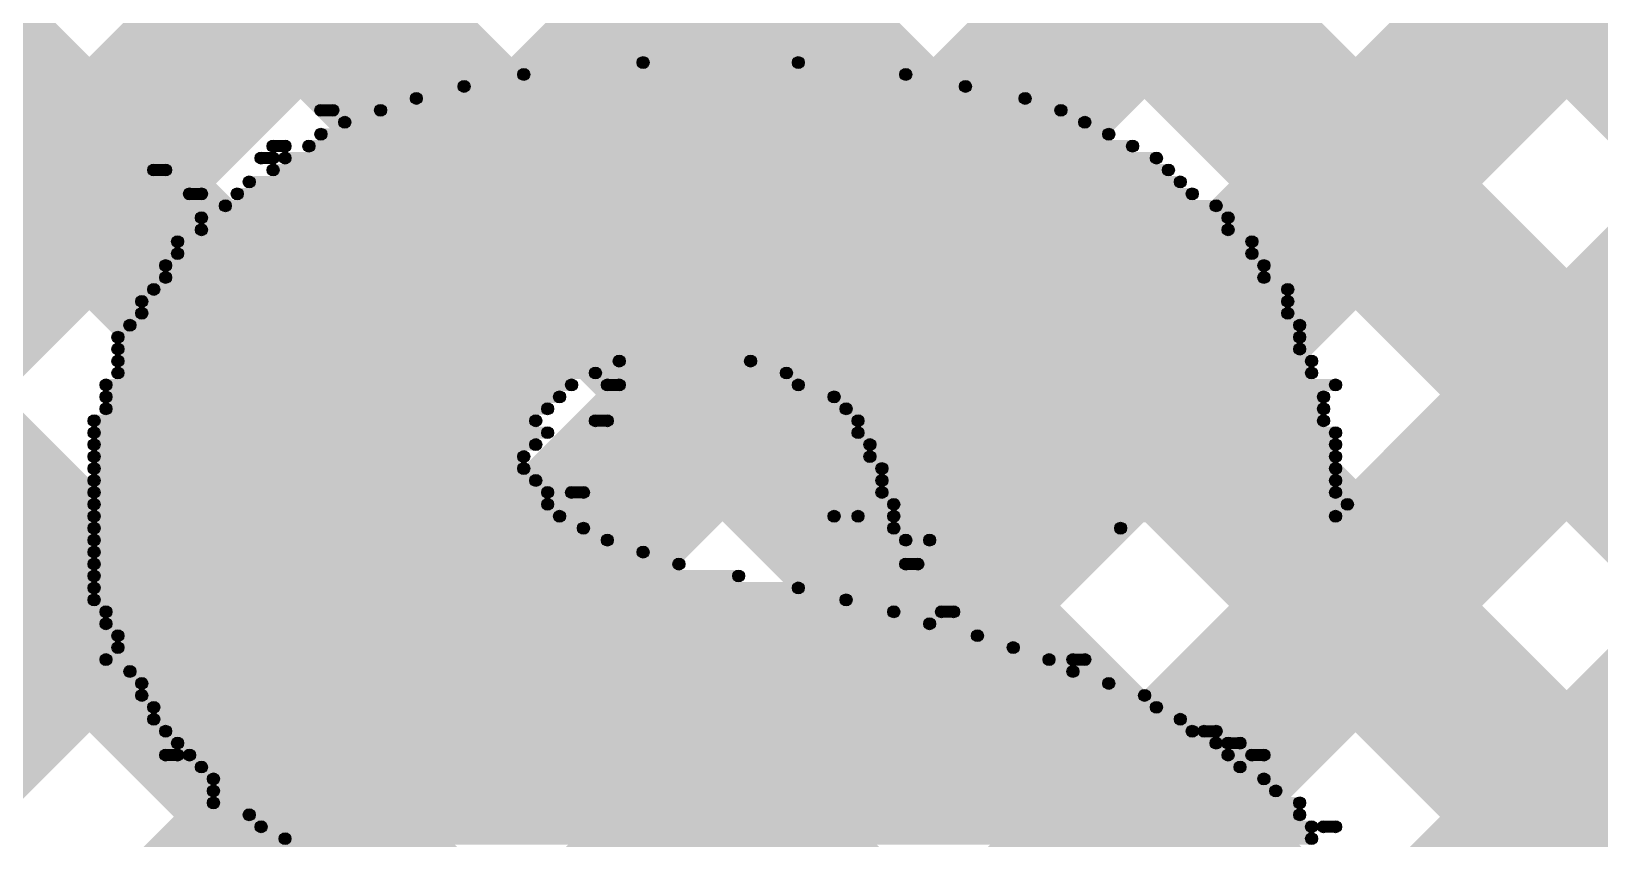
# Model space of a CAD drawing. Header units: millimetres. Extents: x 0 to 212, y 0 to 213.
# Drawn here: x 2.2828 to 2.4141, y 0.7585 to 0.8261 of the extents above; entities that cross this region are included whole.
import ezdxf

# ---------------------------------------------------------------- set-up
doc = ezdxf.new("R2010")
doc.units = ezdxf.units.MM
doc.header["$MEASUREMENT"] = 0
for name, color, linetype in [('BottomLayer', 5, 'Continuous'), ('TopLayer', 1, 'Continuous'), ('TopOverlay', 2, 'Continuous')]:
    doc.layers.add(name, color=color, linetype=linetype)

msp = doc.modelspace()

# ---------------------------------------------------------------- hatches: boundary and pattern name
at = {"layer": 'BottomLayer'}
for points in [[(1.87705, 1.2487), (1.88766, 1.2593), (2.5433, 0.60366), (2.5327, 0.59305)], [(1.91241, 1.2487), (1.92302, 1.2593), (2.5433, 0.63902), (2.5327, 0.62841)], [(1.94776, 1.2487), (1.95837, 1.2593), (2.5433, 0.67437), (2.5327, 0.66376)], [(1.98312, 1.2487), (1.99373, 1.2593), (2.5433, 0.70973), (2.5327, 0.69912)], [(1.85049, 1.23991), (1.86109, 1.25052), (2.5433, 0.5683), (2.5327, 0.5577)], [(1.83281, 1.22223), (1.84341, 1.23284), (2.53853, 0.53772), (2.52793, 0.52711)], [(1.80253, 0.3177), (1.79192, 0.3283), (2.5327, 1.06908), (2.5433, 1.05847)], [(1.83789, 0.3177), (1.82728, 0.3283), (2.5327, 1.03372), (2.5433, 1.02311)], [(1.93727, 0.38172), (1.92666, 0.39233), (2.5327, 0.99837), (2.5433, 0.98776)], [(1.97205, 0.38115), (1.96145, 0.39176), (2.5327, 0.96301), (2.5433, 0.9524)], [(2.0066, 0.38035), (1.996, 0.39096), (2.5327, 0.92765), (2.5433, 0.91705)], [(2.04095, 0.37934), (2.03035, 0.38995), (2.5327, 0.8923), (2.5433, 0.88169)]]:
    msp.add_hatch(color=5, dxfattribs=at).paths.add_polyline_path(points)
at = {"layer": 'TopLayer'}
for points in [[(2.0635, 1.16832), (2.07411, 1.17892), (2.5423, 0.71073), (2.5317, 0.70012)], [(2.04582, 1.15064), (2.05643, 1.16125), (2.5423, 0.67537), (2.5317, 0.66476)], [(2.02814, 1.13296), (2.03875, 1.14357), (2.5423, 0.64002), (2.5317, 0.62941)], [(2.01047, 1.11528), (2.02107, 1.12589), (2.5423, 0.60466), (2.5317, 0.59405)], [(1.99279, 1.09761), (2.0034, 1.10821), (2.5423, 0.5693), (2.5317, 0.5587)], [(1.97511, 1.07993), (1.98572, 1.09053), (2.5423, 0.53395), (2.5317, 0.52334)], [(1.46935, -0.01548), (1.45874, -0.00488), (2.5317, 1.06808), (2.5423, 1.05747)], [(1.50471, -0.01548), (1.4941, -0.00488), (2.5317, 1.03272), (2.5423, 1.02211)], [(1.93727, 0.38172), (1.92666, 0.39233), (2.5317, 0.99737), (2.5423, 0.98676)], [(1.97205, 0.38115), (1.96145, 0.39176), (2.5317, 0.96201), (2.5423, 0.9514)], [(2.0066, 0.38035), (1.996, 0.39096), (2.5317, 0.92665), (2.5423, 0.91605)], [(2.04095, 0.37934), (2.03035, 0.38995), (2.5317, 0.8913), (2.5423, 0.88069)]]:
    msp.add_hatch(color=1, dxfattribs=at).paths.add_polyline_path(points)
at = {"layer": 'TopOverlay'}
h = msp.add_hatch(color=2, dxfattribs=at)
edge = h.paths.add_edge_path()
edge.add_arc((2.334, 0.82352), 0.0005, 0, 360)
for points in [[(2.334, 0.82302), (2.334, 0.82402), (2.347, 0.82402), (2.347, 0.82302)], [(2.324, 0.82202), (2.324, 0.82302), (2.356, 0.82302), (2.356, 0.82202)], [(2.319, 0.82102), (2.319, 0.82202), (2.361, 0.82202), (2.361, 0.82102)], [(2.307, 0.81902), (2.307, 0.82002), (2.308, 0.82002), (2.308, 0.81902)], [(2.312, 0.81902), (2.312, 0.82002), (2.369, 0.82002), (2.369, 0.81902)], [(2.315, 0.82002), (2.315, 0.82102), (2.366, 0.82102), (2.366, 0.82002)], [(2.309, 0.81802), (2.309, 0.81902), (2.371, 0.81902), (2.371, 0.81802)], [(2.307, 0.81702), (2.307, 0.81802), (2.373, 0.81802), (2.373, 0.81702)], [(2.302, 0.81502), (2.302, 0.81602), (2.303, 0.81602), (2.303, 0.81502)], [(2.303, 0.81602), (2.303, 0.81702), (2.304, 0.81702), (2.304, 0.81602)], [(2.304, 0.81502), (2.304, 0.81602), (2.377, 0.81602), (2.377, 0.81502)], [(2.306, 0.81602), (2.306, 0.81702), (2.375, 0.81702), (2.375, 0.81602)], [(2.293, 0.81402), (2.293, 0.81502), (2.294, 0.81502), (2.294, 0.81402)], [(2.303, 0.81402), (2.303, 0.81502), (2.378, 0.81502), (2.378, 0.81402)], [(2.301, 0.81302), (2.301, 0.81402), (2.379, 0.81402), (2.379, 0.81302)], [(2.296, 0.81202), (2.296, 0.81302), (2.297, 0.81302), (2.297, 0.81202)], [(2.299, 0.81102), (2.299, 0.81202), (2.382, 0.81202), (2.382, 0.81102)], [(2.3, 0.81202), (2.3, 0.81302), (2.38, 0.81302), (2.38, 0.81202)], [(2.297, 0.81002), (2.297, 0.81102), (2.383, 0.81102), (2.383, 0.81002)], [(2.297, 0.80902), (2.297, 0.81002), (2.383, 0.81002), (2.383, 0.80902)], [(2.295, 0.80802), (2.295, 0.80902), (2.385, 0.80902), (2.385, 0.80802)], [(2.295, 0.80702), (2.295, 0.80802), (2.385, 0.80802), (2.385, 0.80702)], [(2.294, 0.80602), (2.294, 0.80702), (2.386, 0.80702), (2.386, 0.80602)], [(2.294, 0.80502), (2.294, 0.80602), (2.386, 0.80602), (2.386, 0.80502)], [(2.292, 0.80302), (2.292, 0.80402), (2.388, 0.80402), (2.388, 0.80302)], [(2.293, 0.80402), (2.293, 0.80502), (2.388, 0.80502), (2.388, 0.80402)], [(2.292, 0.80202), (2.292, 0.80302), (2.388, 0.80302), (2.388, 0.80202)], [(2.291, 0.80102), (2.291, 0.80202), (2.389, 0.80202), (2.389, 0.80102)], [(2.29, 0.80002), (2.29, 0.80102), (2.389, 0.80102), (2.389, 0.80002)], [(2.29, 0.79902), (2.29, 0.80002), (2.389, 0.80002), (2.389, 0.79902)], [(2.29, 0.79802), (2.29, 0.79902), (2.332, 0.79902), (2.332, 0.79802)], [(2.343, 0.79802), (2.343, 0.79902), (2.39, 0.79902), (2.39, 0.79802)], [(2.29, 0.79702), (2.29, 0.79802), (2.33, 0.79802), (2.33, 0.79702)], [(2.346, 0.79702), (2.346, 0.79802), (2.39, 0.79802), (2.39, 0.79702)], [(2.289, 0.79602), (2.289, 0.79702), (2.328, 0.79702), (2.328, 0.79602)], [(2.331, 0.79602), (2.331, 0.79702), (2.332, 0.79702), (2.332, 0.79602)], [(2.347, 0.79602), (2.347, 0.79702), (2.392, 0.79702), (2.392, 0.79602)], [(2.289, 0.79502), (2.289, 0.79602), (2.327, 0.79602), (2.327, 0.79502)], [(2.289, 0.79402), (2.289, 0.79502), (2.326, 0.79502), (2.326, 0.79402)], [(2.35, 0.79502), (2.35, 0.79602), (2.391, 0.79602), (2.391, 0.79502)], [(2.351, 0.79402), (2.351, 0.79502), (2.391, 0.79502), (2.391, 0.79402)], [(2.288, 0.79302), (2.288, 0.79402), (2.325, 0.79402), (2.325, 0.79302)], [(2.33, 0.79302), (2.33, 0.79402), (2.331, 0.79402), (2.331, 0.79302)], [(2.352, 0.79302), (2.352, 0.79402), (2.391, 0.79402), (2.391, 0.79302)], [(2.288, 0.79202), (2.288, 0.79302), (2.326, 0.79302), (2.326, 0.79202)], [(2.352, 0.79202), (2.352, 0.79302), (2.392, 0.79302), (2.392, 0.79202)], [(2.288, 0.79102), (2.288, 0.79202), (2.325, 0.79202), (2.325, 0.79102)], [(2.288, 0.79002), (2.288, 0.79102), (2.324, 0.79102), (2.324, 0.79002)], [(2.353, 0.79102), (2.353, 0.79202), (2.392, 0.79202), (2.392, 0.79102)], [(2.353, 0.79002), (2.353, 0.79102), (2.392, 0.79102), (2.392, 0.79002)], [(2.288, 0.78902), (2.288, 0.79002), (2.324, 0.79002), (2.324, 0.78902)], [(2.354, 0.78902), (2.354, 0.79002), (2.392, 0.79002), (2.392, 0.78902)], [(2.288, 0.78802), (2.288, 0.78902), (2.325, 0.78902), (2.325, 0.78802)], [(2.354, 0.78802), (2.354, 0.78902), (2.392, 0.78902), (2.392, 0.78802)], [(2.288, 0.78702), (2.288, 0.78802), (2.326, 0.78802), (2.326, 0.78702)], [(2.288, 0.78602), (2.288, 0.78702), (2.326, 0.78702), (2.326, 0.78602)], [(2.328, 0.78702), (2.328, 0.78802), (2.329, 0.78802), (2.329, 0.78702)], [(2.354, 0.78702), (2.354, 0.78802), (2.392, 0.78802), (2.392, 0.78702)], [(2.355, 0.78602), (2.355, 0.78702), (2.393, 0.78702), (2.393, 0.78602)], [(2.288, 0.78502), (2.288, 0.78602), (2.327, 0.78602), (2.327, 0.78502)], [(2.35, 0.78502), (2.35, 0.78602), (2.352, 0.78602), (2.352, 0.78502)], [(2.355, 0.78502), (2.355, 0.78602), (2.392, 0.78602), (2.392, 0.78502)], [(2.288, 0.78402), (2.288, 0.78502), (2.329, 0.78502), (2.329, 0.78402)], [(2.355, 0.78402), (2.355, 0.78502), (2.374, 0.78502), (2.374, 0.78402)], [(2.288, 0.78302), (2.288, 0.78402), (2.331, 0.78402), (2.331, 0.78302)], [(2.288, 0.78202), (2.288, 0.78302), (2.334, 0.78302), (2.334, 0.78202)], [(2.356, 0.78302), (2.356, 0.78402), (2.358, 0.78402), (2.358, 0.78302)], [(2.288, 0.78102), (2.288, 0.78202), (2.337, 0.78202), (2.337, 0.78102)], [(2.356, 0.78102), (2.356, 0.78202), (2.357, 0.78202), (2.357, 0.78102)], [(2.288, 0.78002), (2.288, 0.78102), (2.342, 0.78102), (2.342, 0.78002)], [(2.288, 0.77902), (2.288, 0.78002), (2.347, 0.78002), (2.347, 0.77902)], [(2.288, 0.77802), (2.288, 0.77902), (2.351, 0.77902), (2.351, 0.77802)], [(2.289, 0.77702), (2.289, 0.77802), (2.355, 0.77802), (2.355, 0.77702)], [(2.359, 0.77702), (2.359, 0.77802), (2.36, 0.77802), (2.36, 0.77702)], [(2.289, 0.77602), (2.289, 0.77702), (2.358, 0.77702), (2.358, 0.77602)], [(2.29, 0.77502), (2.29, 0.77602), (2.362, 0.77602), (2.362, 0.77502)], [(2.289, 0.77302), (2.289, 0.77402), (2.368, 0.77402), (2.368, 0.77302)], [(2.29, 0.77402), (2.29, 0.77502), (2.365, 0.77502), (2.365, 0.77402)], [(2.37, 0.77302), (2.37, 0.77402), (2.371, 0.77402), (2.371, 0.77302)], [(2.291, 0.77202), (2.291, 0.77302), (2.37, 0.77302), (2.37, 0.77202)], [(2.292, 0.77102), (2.292, 0.77202), (2.373, 0.77202), (2.373, 0.77102)], [(2.292, 0.77002), (2.292, 0.77102), (2.376, 0.77102), (2.376, 0.77002)], [(2.293, 0.76902), (2.293, 0.77002), (2.377, 0.77002), (2.377, 0.76902)], [(2.293, 0.76802), (2.293, 0.76902), (2.379, 0.76902), (2.379, 0.76802)], [(2.294, 0.76702), (2.294, 0.76802), (2.38, 0.76802), (2.38, 0.76702)], [(2.381, 0.76702), (2.381, 0.76802), (2.382, 0.76802), (2.382, 0.76702)], [(2.294, 0.76502), (2.294, 0.76602), (2.295, 0.76602), (2.295, 0.76502)], [(2.295, 0.76602), (2.295, 0.76702), (2.382, 0.76702), (2.382, 0.76602)], [(2.296, 0.76502), (2.296, 0.76602), (2.383, 0.76602), (2.383, 0.76502)], [(2.383, 0.76602), (2.383, 0.76702), (2.384, 0.76702), (2.384, 0.76602)], [(2.385, 0.76502), (2.385, 0.76602), (2.386, 0.76602), (2.386, 0.76502)], [(2.297, 0.76402), (2.297, 0.76502), (2.384, 0.76502), (2.384, 0.76402)], [(2.298, 0.76302), (2.298, 0.76402), (2.386, 0.76402), (2.386, 0.76302)], [(2.298, 0.76202), (2.298, 0.76302), (2.387, 0.76302), (2.387, 0.76202)], [(2.298, 0.76102), (2.298, 0.76202), (2.389, 0.76202), (2.389, 0.76102)], [(2.301, 0.76002), (2.301, 0.76102), (2.389, 0.76102), (2.389, 0.76002)], [(2.302, 0.75902), (2.302, 0.76002), (2.39, 0.76002), (2.39, 0.75902)], [(2.391, 0.75902), (2.391, 0.76002), (2.392, 0.76002), (2.392, 0.75902)], [(2.304, 0.75802), (2.304, 0.75902), (2.39, 0.75902), (2.39, 0.75802)]]:
    msp.add_hatch(color=2, dxfattribs=at).paths.add_polyline_path(points)
h = msp.add_hatch(color=2, dxfattribs=at)
edge = h.paths.add_edge_path()
edge.add_arc((2.347, 0.82352), 0.0005, 0, 360)
h = msp.add_hatch(color=2, dxfattribs=at)
edge = h.paths.add_edge_path()
edge.add_arc((2.324, 0.82252), 0.0005, 0, 360)
h = msp.add_hatch(color=2, dxfattribs=at)
edge = h.paths.add_edge_path()
edge.add_arc((2.356, 0.82252), 0.0005, 0, 360)
h = msp.add_hatch(color=2, dxfattribs=at)
edge = h.paths.add_edge_path()
edge.add_arc((2.319, 0.82152), 0.0005, 0, 360)
h = msp.add_hatch(color=2, dxfattribs=at)
edge = h.paths.add_edge_path()
edge.add_arc((2.361, 0.82152), 0.0005, 0, 360)
h = msp.add_hatch(color=2, dxfattribs=at)
edge = h.paths.add_edge_path()
edge.add_arc((2.307, 0.81952), 0.0005, 0, 360)
h = msp.add_hatch(color=2, dxfattribs=at)
edge = h.paths.add_edge_path()
edge.add_arc((2.308, 0.81952), 0.0005, 0, 360)
h = msp.add_hatch(color=2, dxfattribs=at)
edge = h.paths.add_edge_path()
edge.add_arc((2.312, 0.81952), 0.0005, 0, 360)
h = msp.add_hatch(color=2, dxfattribs=at)
edge = h.paths.add_edge_path()
edge.add_arc((2.315, 0.82052), 0.0005, 0, 360)
h = msp.add_hatch(color=2, dxfattribs=at)
edge = h.paths.add_edge_path()
edge.add_arc((2.366, 0.82052), 0.0005, 0, 360)
h = msp.add_hatch(color=2, dxfattribs=at)
edge = h.paths.add_edge_path()
edge.add_arc((2.369, 0.81952), 0.0005, 0, 360)
h = msp.add_hatch(color=2, dxfattribs=at)
edge = h.paths.add_edge_path()
edge.add_arc((2.309, 0.81852), 0.0005, 0, 360)
h = msp.add_hatch(color=2, dxfattribs=at)
edge = h.paths.add_edge_path()
edge.add_arc((2.371, 0.81852), 0.0005, 0, 360)
h = msp.add_hatch(color=2, dxfattribs=at)
edge = h.paths.add_edge_path()
edge.add_arc((2.307, 0.81752), 0.0005, 0, 360)
h = msp.add_hatch(color=2, dxfattribs=at)
edge = h.paths.add_edge_path()
edge.add_arc((2.373, 0.81752), 0.0005, 0, 360)
h = msp.add_hatch(color=2, dxfattribs=at)
edge = h.paths.add_edge_path()
edge.add_arc((2.302, 0.81552), 0.0005, 0, 360)
h = msp.add_hatch(color=2, dxfattribs=at)
edge = h.paths.add_edge_path()
edge.add_arc((2.303, 0.81652), 0.0005, 0, 360)
h = msp.add_hatch(color=2, dxfattribs=at)
edge = h.paths.add_edge_path()
edge.add_arc((2.303, 0.81552), 0.0005, 0, 360)
h = msp.add_hatch(color=2, dxfattribs=at)
edge = h.paths.add_edge_path()
edge.add_arc((2.304, 0.81652), 0.0005, 0, 360)
h = msp.add_hatch(color=2, dxfattribs=at)
edge = h.paths.add_edge_path()
edge.add_arc((2.304, 0.81552), 0.0005, 0, 360)
h = msp.add_hatch(color=2, dxfattribs=at)
edge = h.paths.add_edge_path()
edge.add_arc((2.306, 0.81652), 0.0005, 0, 360)
h = msp.add_hatch(color=2, dxfattribs=at)
edge = h.paths.add_edge_path()
edge.add_arc((2.375, 0.81652), 0.0005, 0, 360)
h = msp.add_hatch(color=2, dxfattribs=at)
edge = h.paths.add_edge_path()
edge.add_arc((2.377, 0.81552), 0.0005, 0, 360)
h = msp.add_hatch(color=2, dxfattribs=at)
edge = h.paths.add_edge_path()
edge.add_arc((2.293, 0.81452), 0.0005, 0, 360)
h = msp.add_hatch(color=2, dxfattribs=at)
edge = h.paths.add_edge_path()
edge.add_arc((2.294, 0.81452), 0.0005, 0, 360)
h = msp.add_hatch(color=2, dxfattribs=at)
edge = h.paths.add_edge_path()
edge.add_arc((2.303, 0.81452), 0.0005, 0, 360)
h = msp.add_hatch(color=2, dxfattribs=at)
edge = h.paths.add_edge_path()
edge.add_arc((2.378, 0.81452), 0.0005, 0, 360)
h = msp.add_hatch(color=2, dxfattribs=at)
edge = h.paths.add_edge_path()
edge.add_arc((2.301, 0.81352), 0.0005, 0, 360)
h = msp.add_hatch(color=2, dxfattribs=at)
edge = h.paths.add_edge_path()
edge.add_arc((2.379, 0.81352), 0.0005, 0, 360)
h = msp.add_hatch(color=2, dxfattribs=at)
edge = h.paths.add_edge_path()
edge.add_arc((2.296, 0.81252), 0.0005, 0, 360)
h = msp.add_hatch(color=2, dxfattribs=at)
edge = h.paths.add_edge_path()
edge.add_arc((2.297, 0.81252), 0.0005, 0, 360)
h = msp.add_hatch(color=2, dxfattribs=at)
edge = h.paths.add_edge_path()
edge.add_arc((2.299, 0.81152), 0.0005, 0, 360)
h = msp.add_hatch(color=2, dxfattribs=at)
edge = h.paths.add_edge_path()
edge.add_arc((2.3, 0.81252), 0.0005, 0, 360)
h = msp.add_hatch(color=2, dxfattribs=at)
edge = h.paths.add_edge_path()
edge.add_arc((2.38, 0.81252), 0.0005, 0, 360)
h = msp.add_hatch(color=2, dxfattribs=at)
edge = h.paths.add_edge_path()
edge.add_arc((2.382, 0.81152), 0.0005, 0, 360)
h = msp.add_hatch(color=2, dxfattribs=at)
edge = h.paths.add_edge_path()
edge.add_arc((2.297, 0.81052), 0.0005, 0, 360)
h = msp.add_hatch(color=2, dxfattribs=at)
edge = h.paths.add_edge_path()
edge.add_arc((2.383, 0.81052), 0.0005, 0, 360)
h = msp.add_hatch(color=2, dxfattribs=at)
edge = h.paths.add_edge_path()
edge.add_arc((2.297, 0.80952), 0.0005, 0, 360)
h = msp.add_hatch(color=2, dxfattribs=at)
edge = h.paths.add_edge_path()
edge.add_arc((2.383, 0.80952), 0.0005, 0, 360)
h = msp.add_hatch(color=2, dxfattribs=at)
edge = h.paths.add_edge_path()
edge.add_arc((2.295, 0.80852), 0.0005, 0, 360)
h = msp.add_hatch(color=2, dxfattribs=at)
edge = h.paths.add_edge_path()
edge.add_arc((2.295, 0.80752), 0.0005, 0, 360)
h = msp.add_hatch(color=2, dxfattribs=at)
edge = h.paths.add_edge_path()
edge.add_arc((2.385, 0.80852), 0.0005, 0, 360)
h = msp.add_hatch(color=2, dxfattribs=at)
edge = h.paths.add_edge_path()
edge.add_arc((2.385, 0.80752), 0.0005, 0, 360)
h = msp.add_hatch(color=2, dxfattribs=at)
edge = h.paths.add_edge_path()
edge.add_arc((2.294, 0.80652), 0.0005, 0, 360)
h = msp.add_hatch(color=2, dxfattribs=at)
edge = h.paths.add_edge_path()
edge.add_arc((2.386, 0.80652), 0.0005, 0, 360)
h = msp.add_hatch(color=2, dxfattribs=at)
edge = h.paths.add_edge_path()
edge.add_arc((2.294, 0.80552), 0.0005, 0, 360)
h = msp.add_hatch(color=2, dxfattribs=at)
edge = h.paths.add_edge_path()
edge.add_arc((2.386, 0.80552), 0.0005, 0, 360)
h = msp.add_hatch(color=2, dxfattribs=at)
edge = h.paths.add_edge_path()
edge.add_arc((2.292, 0.80352), 0.0005, 0, 360)
h = msp.add_hatch(color=2, dxfattribs=at)
edge = h.paths.add_edge_path()
edge.add_arc((2.293, 0.80452), 0.0005, 0, 360)
h = msp.add_hatch(color=2, dxfattribs=at)
edge = h.paths.add_edge_path()
edge.add_arc((2.388, 0.80452), 0.0005, 0, 360)
h = msp.add_hatch(color=2, dxfattribs=at)
edge = h.paths.add_edge_path()
edge.add_arc((2.388, 0.80352), 0.0005, 0, 360)
h = msp.add_hatch(color=2, dxfattribs=at)
edge = h.paths.add_edge_path()
edge.add_arc((2.292, 0.80252), 0.0005, 0, 360)
h = msp.add_hatch(color=2, dxfattribs=at)
edge = h.paths.add_edge_path()
edge.add_arc((2.388, 0.80252), 0.0005, 0, 360)
h = msp.add_hatch(color=2, dxfattribs=at)
edge = h.paths.add_edge_path()
edge.add_arc((2.291, 0.80152), 0.0005, 0, 360)
h = msp.add_hatch(color=2, dxfattribs=at)
edge = h.paths.add_edge_path()
edge.add_arc((2.389, 0.80152), 0.0005, 0, 360)
h = msp.add_hatch(color=2, dxfattribs=at)
edge = h.paths.add_edge_path()
edge.add_arc((2.29, 0.80052), 0.0005, 0, 360)
h = msp.add_hatch(color=2, dxfattribs=at)
edge = h.paths.add_edge_path()
edge.add_arc((2.389, 0.80052), 0.0005, 0, 360)
h = msp.add_hatch(color=2, dxfattribs=at)
edge = h.paths.add_edge_path()
edge.add_arc((2.29, 0.79952), 0.0005, 0, 360)
h = msp.add_hatch(color=2, dxfattribs=at)
edge = h.paths.add_edge_path()
edge.add_arc((2.29, 0.79852), 0.0005, 0, 360)
h = msp.add_hatch(color=2, dxfattribs=at)
edge = h.paths.add_edge_path()
edge.add_arc((2.332, 0.79852), 0.0005, 0, 360)
h = msp.add_hatch(color=2, dxfattribs=at)
edge = h.paths.add_edge_path()
edge.add_arc((2.343, 0.79852), 0.0005, 0, 360)
h = msp.add_hatch(color=2, dxfattribs=at)
edge = h.paths.add_edge_path()
edge.add_arc((2.389, 0.79952), 0.0005, 0, 360)
h = msp.add_hatch(color=2, dxfattribs=at)
edge = h.paths.add_edge_path()
edge.add_arc((2.39, 0.79852), 0.0005, 0, 360)
h = msp.add_hatch(color=2, dxfattribs=at)
edge = h.paths.add_edge_path()
edge.add_arc((2.29, 0.79752), 0.0005, 0, 360)
h = msp.add_hatch(color=2, dxfattribs=at)
edge = h.paths.add_edge_path()
edge.add_arc((2.33, 0.79752), 0.0005, 0, 360)
h = msp.add_hatch(color=2, dxfattribs=at)
edge = h.paths.add_edge_path()
edge.add_arc((2.346, 0.79752), 0.0005, 0, 360)
h = msp.add_hatch(color=2, dxfattribs=at)
edge = h.paths.add_edge_path()
edge.add_arc((2.39, 0.79752), 0.0005, 0, 360)
h = msp.add_hatch(color=2, dxfattribs=at)
edge = h.paths.add_edge_path()
edge.add_arc((2.289, 0.79652), 0.0005, 0, 360)
h = msp.add_hatch(color=2, dxfattribs=at)
edge = h.paths.add_edge_path()
edge.add_arc((2.328, 0.79652), 0.0005, 0, 360)
h = msp.add_hatch(color=2, dxfattribs=at)
edge = h.paths.add_edge_path()
edge.add_arc((2.331, 0.79652), 0.0005, 0, 360)
h = msp.add_hatch(color=2, dxfattribs=at)
edge = h.paths.add_edge_path()
edge.add_arc((2.332, 0.79652), 0.0005, 0, 360)
h = msp.add_hatch(color=2, dxfattribs=at)
edge = h.paths.add_edge_path()
edge.add_arc((2.347, 0.79652), 0.0005, 0, 360)
h = msp.add_hatch(color=2, dxfattribs=at)
edge = h.paths.add_edge_path()
edge.add_arc((2.392, 0.79652), 0.0005, 0, 360)
h = msp.add_hatch(color=2, dxfattribs=at)
edge = h.paths.add_edge_path()
edge.add_arc((2.289, 0.79552), 0.0005, 0, 360)
h = msp.add_hatch(color=2, dxfattribs=at)
edge = h.paths.add_edge_path()
edge.add_arc((2.289, 0.79452), 0.0005, 0, 360)
h = msp.add_hatch(color=2, dxfattribs=at)
edge = h.paths.add_edge_path()
edge.add_arc((2.326, 0.79452), 0.0005, 0, 360)
h = msp.add_hatch(color=2, dxfattribs=at)
edge = h.paths.add_edge_path()
edge.add_arc((2.327, 0.79552), 0.0005, 0, 360)
h = msp.add_hatch(color=2, dxfattribs=at)
edge = h.paths.add_edge_path()
edge.add_arc((2.35, 0.79552), 0.0005, 0, 360)
h = msp.add_hatch(color=2, dxfattribs=at)
edge = h.paths.add_edge_path()
edge.add_arc((2.351, 0.79452), 0.0005, 0, 360)
h = msp.add_hatch(color=2, dxfattribs=at)
edge = h.paths.add_edge_path()
edge.add_arc((2.391, 0.79552), 0.0005, 0, 360)
h = msp.add_hatch(color=2, dxfattribs=at)
edge = h.paths.add_edge_path()
edge.add_arc((2.391, 0.79452), 0.0005, 0, 360)
h = msp.add_hatch(color=2, dxfattribs=at)
edge = h.paths.add_edge_path()
edge.add_arc((2.288, 0.79352), 0.0005, 0, 360)
h = msp.add_hatch(color=2, dxfattribs=at)
edge = h.paths.add_edge_path()
edge.add_arc((2.325, 0.79352), 0.0005, 0, 360)
h = msp.add_hatch(color=2, dxfattribs=at)
edge = h.paths.add_edge_path()
edge.add_arc((2.33, 0.79352), 0.0005, 0, 360)
h = msp.add_hatch(color=2, dxfattribs=at)
edge = h.paths.add_edge_path()
edge.add_arc((2.331, 0.79352), 0.0005, 0, 360)
h = msp.add_hatch(color=2, dxfattribs=at)
edge = h.paths.add_edge_path()
edge.add_arc((2.352, 0.79352), 0.0005, 0, 360)
h = msp.add_hatch(color=2, dxfattribs=at)
edge = h.paths.add_edge_path()
edge.add_arc((2.391, 0.79352), 0.0005, 0, 360)
h = msp.add_hatch(color=2, dxfattribs=at)
edge = h.paths.add_edge_path()
edge.add_arc((2.288, 0.79252), 0.0005, 0, 360)
h = msp.add_hatch(color=2, dxfattribs=at)
edge = h.paths.add_edge_path()
edge.add_arc((2.326, 0.79252), 0.0005, 0, 360)
h = msp.add_hatch(color=2, dxfattribs=at)
edge = h.paths.add_edge_path()
edge.add_arc((2.352, 0.79252), 0.0005, 0, 360)
h = msp.add_hatch(color=2, dxfattribs=at)
edge = h.paths.add_edge_path()
edge.add_arc((2.392, 0.79252), 0.0005, 0, 360)
h = msp.add_hatch(color=2, dxfattribs=at)
edge = h.paths.add_edge_path()
edge.add_arc((2.288, 0.79152), 0.0005, 0, 360)
h = msp.add_hatch(color=2, dxfattribs=at)
edge = h.paths.add_edge_path()
edge.add_arc((2.288, 0.79052), 0.0005, 0, 360)
h = msp.add_hatch(color=2, dxfattribs=at)
edge = h.paths.add_edge_path()
edge.add_arc((2.324, 0.79052), 0.0005, 0, 360)
h = msp.add_hatch(color=2, dxfattribs=at)
edge = h.paths.add_edge_path()
edge.add_arc((2.325, 0.79152), 0.0005, 0, 360)
h = msp.add_hatch(color=2, dxfattribs=at)
edge = h.paths.add_edge_path()
edge.add_arc((2.353, 0.79152), 0.0005, 0, 360)
h = msp.add_hatch(color=2, dxfattribs=at)
edge = h.paths.add_edge_path()
edge.add_arc((2.353, 0.79052), 0.0005, 0, 360)
h = msp.add_hatch(color=2, dxfattribs=at)
edge = h.paths.add_edge_path()
edge.add_arc((2.392, 0.79152), 0.0005, 0, 360)
h = msp.add_hatch(color=2, dxfattribs=at)
edge = h.paths.add_edge_path()
edge.add_arc((2.392, 0.79052), 0.0005, 0, 360)
h = msp.add_hatch(color=2, dxfattribs=at)
edge = h.paths.add_edge_path()
edge.add_arc((2.288, 0.78952), 0.0005, 0, 360)
h = msp.add_hatch(color=2, dxfattribs=at)
edge = h.paths.add_edge_path()
edge.add_arc((2.324, 0.78952), 0.0005, 0, 360)
h = msp.add_hatch(color=2, dxfattribs=at)
edge = h.paths.add_edge_path()
edge.add_arc((2.354, 0.78952), 0.0005, 0, 360)
h = msp.add_hatch(color=2, dxfattribs=at)
edge = h.paths.add_edge_path()
edge.add_arc((2.392, 0.78952), 0.0005, 0, 360)
h = msp.add_hatch(color=2, dxfattribs=at)
edge = h.paths.add_edge_path()
edge.add_arc((2.288, 0.78852), 0.0005, 0, 360)
h = msp.add_hatch(color=2, dxfattribs=at)
edge = h.paths.add_edge_path()
edge.add_arc((2.325, 0.78852), 0.0005, 0, 360)
h = msp.add_hatch(color=2, dxfattribs=at)
edge = h.paths.add_edge_path()
edge.add_arc((2.354, 0.78852), 0.0005, 0, 360)
h = msp.add_hatch(color=2, dxfattribs=at)
edge = h.paths.add_edge_path()
edge.add_arc((2.392, 0.78852), 0.0005, 0, 360)
h = msp.add_hatch(color=2, dxfattribs=at)
edge = h.paths.add_edge_path()
edge.add_arc((2.288, 0.78752), 0.0005, 0, 360)
h = msp.add_hatch(color=2, dxfattribs=at)
edge = h.paths.add_edge_path()
edge.add_arc((2.288, 0.78652), 0.0005, 0, 360)
h = msp.add_hatch(color=2, dxfattribs=at)
edge = h.paths.add_edge_path()
edge.add_arc((2.326, 0.78752), 0.0005, 0, 360)
h = msp.add_hatch(color=2, dxfattribs=at)
edge = h.paths.add_edge_path()
edge.add_arc((2.326, 0.78652), 0.0005, 0, 360)
h = msp.add_hatch(color=2, dxfattribs=at)
edge = h.paths.add_edge_path()
edge.add_arc((2.328, 0.78752), 0.0005, 0, 360)
h = msp.add_hatch(color=2, dxfattribs=at)
edge = h.paths.add_edge_path()
edge.add_arc((2.329, 0.78752), 0.0005, 0, 360)
h = msp.add_hatch(color=2, dxfattribs=at)
edge = h.paths.add_edge_path()
edge.add_arc((2.354, 0.78752), 0.0005, 0, 360)
h = msp.add_hatch(color=2, dxfattribs=at)
edge = h.paths.add_edge_path()
edge.add_arc((2.355, 0.78652), 0.0005, 0, 360)
h = msp.add_hatch(color=2, dxfattribs=at)
edge = h.paths.add_edge_path()
edge.add_arc((2.392, 0.78752), 0.0005, 0, 360)
h = msp.add_hatch(color=2, dxfattribs=at)
edge = h.paths.add_edge_path()
edge.add_arc((2.393, 0.78652), 0.0005, 0, 360)
h = msp.add_hatch(color=2, dxfattribs=at)
edge = h.paths.add_edge_path()
edge.add_arc((2.288, 0.78552), 0.0005, 0, 360)
h = msp.add_hatch(color=2, dxfattribs=at)
edge = h.paths.add_edge_path()
edge.add_arc((2.327, 0.78552), 0.0005, 0, 360)
h = msp.add_hatch(color=2, dxfattribs=at)
edge = h.paths.add_edge_path()
edge.add_arc((2.35, 0.78552), 0.0005, 0, 360)
h = msp.add_hatch(color=2, dxfattribs=at)
edge = h.paths.add_edge_path()
edge.add_arc((2.352, 0.78552), 0.0005, 0, 360)
h = msp.add_hatch(color=2, dxfattribs=at)
edge = h.paths.add_edge_path()
edge.add_arc((2.355, 0.78552), 0.0005, 0, 360)
h = msp.add_hatch(color=2, dxfattribs=at)
edge = h.paths.add_edge_path()
edge.add_arc((2.392, 0.78552), 0.0005, 0, 360)
h = msp.add_hatch(color=2, dxfattribs=at)
edge = h.paths.add_edge_path()
edge.add_arc((2.288, 0.78452), 0.0005, 0, 360)
h = msp.add_hatch(color=2, dxfattribs=at)
edge = h.paths.add_edge_path()
edge.add_arc((2.329, 0.78452), 0.0005, 0, 360)
h = msp.add_hatch(color=2, dxfattribs=at)
edge = h.paths.add_edge_path()
edge.add_arc((2.355, 0.78452), 0.0005, 0, 360)
h = msp.add_hatch(color=2, dxfattribs=at)
edge = h.paths.add_edge_path()
edge.add_arc((2.374, 0.78452), 0.0005, 0, 360)
h = msp.add_hatch(color=2, dxfattribs=at)
edge = h.paths.add_edge_path()
edge.add_arc((2.288, 0.78352), 0.0005, 0, 360)
h = msp.add_hatch(color=2, dxfattribs=at)
edge = h.paths.add_edge_path()
edge.add_arc((2.288, 0.78252), 0.0005, 0, 360)
h = msp.add_hatch(color=2, dxfattribs=at)
edge = h.paths.add_edge_path()
edge.add_arc((2.331, 0.78352), 0.0005, 0, 360)
h = msp.add_hatch(color=2, dxfattribs=at)
edge = h.paths.add_edge_path()
edge.add_arc((2.334, 0.78252), 0.0005, 0, 360)
h = msp.add_hatch(color=2, dxfattribs=at)
edge = h.paths.add_edge_path()
edge.add_arc((2.356, 0.78352), 0.0005, 0, 360)
h = msp.add_hatch(color=2, dxfattribs=at)
edge = h.paths.add_edge_path()
edge.add_arc((2.358, 0.78352), 0.0005, 0, 360)
h = msp.add_hatch(color=2, dxfattribs=at)
edge = h.paths.add_edge_path()
edge.add_arc((2.288, 0.78152), 0.0005, 0, 360)
h = msp.add_hatch(color=2, dxfattribs=at)
edge = h.paths.add_edge_path()
edge.add_arc((2.337, 0.78152), 0.0005, 0, 360)
h = msp.add_hatch(color=2, dxfattribs=at)
edge = h.paths.add_edge_path()
edge.add_arc((2.356, 0.78152), 0.0005, 0, 360)
h = msp.add_hatch(color=2, dxfattribs=at)
edge = h.paths.add_edge_path()
edge.add_arc((2.357, 0.78152), 0.0005, 0, 360)
h = msp.add_hatch(color=2, dxfattribs=at)
edge = h.paths.add_edge_path()
edge.add_arc((2.288, 0.78052), 0.0005, 0, 360)
h = msp.add_hatch(color=2, dxfattribs=at)
edge = h.paths.add_edge_path()
edge.add_arc((2.342, 0.78052), 0.0005, 0, 360)
h = msp.add_hatch(color=2, dxfattribs=at)
edge = h.paths.add_edge_path()
edge.add_arc((2.288, 0.77952), 0.0005, 0, 360)
h = msp.add_hatch(color=2, dxfattribs=at)
edge = h.paths.add_edge_path()
edge.add_arc((2.347, 0.77952), 0.0005, 0, 360)
h = msp.add_hatch(color=2, dxfattribs=at)
edge = h.paths.add_edge_path()
edge.add_arc((2.288, 0.77852), 0.0005, 0, 360)
h = msp.add_hatch(color=2, dxfattribs=at)
edge = h.paths.add_edge_path()
edge.add_arc((2.289, 0.77752), 0.0005, 0, 360)
h = msp.add_hatch(color=2, dxfattribs=at)
edge = h.paths.add_edge_path()
edge.add_arc((2.351, 0.77852), 0.0005, 0, 360)
h = msp.add_hatch(color=2, dxfattribs=at)
edge = h.paths.add_edge_path()
edge.add_arc((2.355, 0.77752), 0.0005, 0, 360)
h = msp.add_hatch(color=2, dxfattribs=at)
edge = h.paths.add_edge_path()
edge.add_arc((2.359, 0.77752), 0.0005, 0, 360)
h = msp.add_hatch(color=2, dxfattribs=at)
edge = h.paths.add_edge_path()
edge.add_arc((2.36, 0.77752), 0.0005, 0, 360)
h = msp.add_hatch(color=2, dxfattribs=at)
edge = h.paths.add_edge_path()
edge.add_arc((2.289, 0.77652), 0.0005, 0, 360)
h = msp.add_hatch(color=2, dxfattribs=at)
edge = h.paths.add_edge_path()
edge.add_arc((2.358, 0.77652), 0.0005, 0, 360)
h = msp.add_hatch(color=2, dxfattribs=at)
edge = h.paths.add_edge_path()
edge.add_arc((2.29, 0.77552), 0.0005, 0, 360)
h = msp.add_hatch(color=2, dxfattribs=at)
edge = h.paths.add_edge_path()
edge.add_arc((2.362, 0.77552), 0.0005, 0, 360)
h = msp.add_hatch(color=2, dxfattribs=at)
edge = h.paths.add_edge_path()
edge.add_arc((2.289, 0.77352), 0.0005, 0, 360)
h = msp.add_hatch(color=2, dxfattribs=at)
edge = h.paths.add_edge_path()
edge.add_arc((2.29, 0.77452), 0.0005, 0, 360)
h = msp.add_hatch(color=2, dxfattribs=at)
edge = h.paths.add_edge_path()
edge.add_arc((2.365, 0.77452), 0.0005, 0, 360)
h = msp.add_hatch(color=2, dxfattribs=at)
edge = h.paths.add_edge_path()
edge.add_arc((2.368, 0.77352), 0.0005, 0, 360)
h = msp.add_hatch(color=2, dxfattribs=at)
edge = h.paths.add_edge_path()
edge.add_arc((2.37, 0.77352), 0.0005, 0, 360)
h = msp.add_hatch(color=2, dxfattribs=at)
edge = h.paths.add_edge_path()
edge.add_arc((2.371, 0.77352), 0.0005, 0, 360)
h = msp.add_hatch(color=2, dxfattribs=at)
edge = h.paths.add_edge_path()
edge.add_arc((2.291, 0.77252), 0.0005, 0, 360)
h = msp.add_hatch(color=2, dxfattribs=at)
edge = h.paths.add_edge_path()
edge.add_arc((2.37, 0.77252), 0.0005, 0, 360)
h = msp.add_hatch(color=2, dxfattribs=at)
edge = h.paths.add_edge_path()
edge.add_arc((2.292, 0.77152), 0.0005, 0, 360)
h = msp.add_hatch(color=2, dxfattribs=at)
edge = h.paths.add_edge_path()
edge.add_arc((2.373, 0.77152), 0.0005, 0, 360)
h = msp.add_hatch(color=2, dxfattribs=at)
edge = h.paths.add_edge_path()
edge.add_arc((2.292, 0.77052), 0.0005, 0, 360)
h = msp.add_hatch(color=2, dxfattribs=at)
edge = h.paths.add_edge_path()
edge.add_arc((2.293, 0.76952), 0.0005, 0, 360)
h = msp.add_hatch(color=2, dxfattribs=at)
edge = h.paths.add_edge_path()
edge.add_arc((2.376, 0.77052), 0.0005, 0, 360)
h = msp.add_hatch(color=2, dxfattribs=at)
edge = h.paths.add_edge_path()
edge.add_arc((2.377, 0.76952), 0.0005, 0, 360)
h = msp.add_hatch(color=2, dxfattribs=at)
edge = h.paths.add_edge_path()
edge.add_arc((2.293, 0.76852), 0.0005, 0, 360)
h = msp.add_hatch(color=2, dxfattribs=at)
edge = h.paths.add_edge_path()
edge.add_arc((2.379, 0.76852), 0.0005, 0, 360)
h = msp.add_hatch(color=2, dxfattribs=at)
edge = h.paths.add_edge_path()
edge.add_arc((2.294, 0.76752), 0.0005, 0, 360)
h = msp.add_hatch(color=2, dxfattribs=at)
edge = h.paths.add_edge_path()
edge.add_arc((2.38, 0.76752), 0.0005, 0, 360)
h = msp.add_hatch(color=2, dxfattribs=at)
edge = h.paths.add_edge_path()
edge.add_arc((2.381, 0.76752), 0.0005, 0, 360)
h = msp.add_hatch(color=2, dxfattribs=at)
edge = h.paths.add_edge_path()
edge.add_arc((2.382, 0.76752), 0.0005, 0, 360)
h = msp.add_hatch(color=2, dxfattribs=at)
edge = h.paths.add_edge_path()
edge.add_arc((2.294, 0.76552), 0.0005, 0, 360)
h = msp.add_hatch(color=2, dxfattribs=at)
edge = h.paths.add_edge_path()
edge.add_arc((2.295, 0.76652), 0.0005, 0, 360)
h = msp.add_hatch(color=2, dxfattribs=at)
edge = h.paths.add_edge_path()
edge.add_arc((2.295, 0.76552), 0.0005, 0, 360)
h = msp.add_hatch(color=2, dxfattribs=at)
edge = h.paths.add_edge_path()
edge.add_arc((2.296, 0.76552), 0.0005, 0, 360)
h = msp.add_hatch(color=2, dxfattribs=at)
edge = h.paths.add_edge_path()
edge.add_arc((2.382, 0.76652), 0.0005, 0, 360)
h = msp.add_hatch(color=2, dxfattribs=at)
edge = h.paths.add_edge_path()
edge.add_arc((2.383, 0.76652), 0.0005, 0, 360)
h = msp.add_hatch(color=2, dxfattribs=at)
edge = h.paths.add_edge_path()
edge.add_arc((2.383, 0.76552), 0.0005, 0, 360)
h = msp.add_hatch(color=2, dxfattribs=at)
edge = h.paths.add_edge_path()
edge.add_arc((2.384, 0.76652), 0.0005, 0, 360)
h = msp.add_hatch(color=2, dxfattribs=at)
edge = h.paths.add_edge_path()
edge.add_arc((2.385, 0.76552), 0.0005, 0, 360)
h = msp.add_hatch(color=2, dxfattribs=at)
edge = h.paths.add_edge_path()
edge.add_arc((2.386, 0.76552), 0.0005, 0, 360)
h = msp.add_hatch(color=2, dxfattribs=at)
edge = h.paths.add_edge_path()
edge.add_arc((2.297, 0.76452), 0.0005, 0, 360)
h = msp.add_hatch(color=2, dxfattribs=at)
edge = h.paths.add_edge_path()
edge.add_arc((2.384, 0.76452), 0.0005, 0, 360)
h = msp.add_hatch(color=2, dxfattribs=at)
edge = h.paths.add_edge_path()
edge.add_arc((2.298, 0.76352), 0.0005, 0, 360)
h = msp.add_hatch(color=2, dxfattribs=at)
edge = h.paths.add_edge_path()
edge.add_arc((2.386, 0.76352), 0.0005, 0, 360)
h = msp.add_hatch(color=2, dxfattribs=at)
edge = h.paths.add_edge_path()
edge.add_arc((2.298, 0.76252), 0.0005, 0, 360)
h = msp.add_hatch(color=2, dxfattribs=at)
edge = h.paths.add_edge_path()
edge.add_arc((2.298, 0.76152), 0.0005, 0, 360)
h = msp.add_hatch(color=2, dxfattribs=at)
edge = h.paths.add_edge_path()
edge.add_arc((2.387, 0.76252), 0.0005, 0, 360)
h = msp.add_hatch(color=2, dxfattribs=at)
edge = h.paths.add_edge_path()
edge.add_arc((2.389, 0.76152), 0.0005, 0, 360)
h = msp.add_hatch(color=2, dxfattribs=at)
edge = h.paths.add_edge_path()
edge.add_arc((2.301, 0.76052), 0.0005, 0, 360)
h = msp.add_hatch(color=2, dxfattribs=at)
edge = h.paths.add_edge_path()
edge.add_arc((2.389, 0.76052), 0.0005, 0, 360)
h = msp.add_hatch(color=2, dxfattribs=at)
edge = h.paths.add_edge_path()
edge.add_arc((2.302, 0.75952), 0.0005, 0, 360)
h = msp.add_hatch(color=2, dxfattribs=at)
edge = h.paths.add_edge_path()
edge.add_arc((2.39, 0.75952), 0.0005, 0, 360)
h = msp.add_hatch(color=2, dxfattribs=at)
edge = h.paths.add_edge_path()
edge.add_arc((2.391, 0.75952), 0.0005, 0, 360)
h = msp.add_hatch(color=2, dxfattribs=at)
edge = h.paths.add_edge_path()
edge.add_arc((2.392, 0.75952), 0.0005, 0, 360)
h = msp.add_hatch(color=2, dxfattribs=at)
edge = h.paths.add_edge_path()
edge.add_arc((2.304, 0.75852), 0.0005, 0, 360)
h = msp.add_hatch(color=2, dxfattribs=at)
edge = h.paths.add_edge_path()
edge.add_arc((2.39, 0.75852), 0.0005, 0, 360)

# ---------------------------------------------------------------- linework, layer by layer
for centre in [(2.334, 0.82352), (2.347, 0.82352), (2.324, 0.82252), (2.356, 0.82252), (2.319, 0.82152), (2.361, 0.82152), (2.307, 0.81952), (2.308, 0.81952), (2.312, 0.81952), (2.315, 0.82052), (2.366, 0.82052), (2.369, 0.81952), (2.309, 0.81852), (2.371, 0.81852), (2.307, 0.81752), (2.373, 0.81752), (2.302, 0.81552), (2.303, 0.81652), (2.303, 0.81552), (2.304, 0.81652), (2.304, 0.81552), (2.306, 0.81652), (2.375, 0.81652), (2.377, 0.81552), (2.293, 0.81452), (2.294, 0.81452), (2.303, 0.81452), (2.378, 0.81452), (2.301, 0.81352), (2.379, 0.81352), (2.296, 0.81252), (2.297, 0.81252), (2.299, 0.81152), (2.3, 0.81252), (2.38, 0.81252), (2.382, 0.81152), (2.297, 0.81052), (2.383, 0.81052), (2.297, 0.80952), (2.383, 0.80952), (2.295, 0.80852), (2.295, 0.80752), (2.385, 0.80852), (2.385, 0.80752), (2.294, 0.80652), (2.386, 0.80652), (2.294, 0.80552), (2.386, 0.80552), (2.292, 0.80352), (2.293, 0.80452), (2.388, 0.80452), (2.388, 0.80352), (2.292, 0.80252), (2.388, 0.80252), (2.291, 0.80152), (2.389, 0.80152), (2.29, 0.80052), (2.389, 0.80052), (2.29, 0.79952), (2.29, 0.79852), (2.332, 0.79852), (2.343, 0.79852), (2.389, 0.79952), (2.39, 0.79852), (2.29, 0.79752), (2.33, 0.79752), (2.346, 0.79752), (2.39, 0.79752), (2.289, 0.79652), (2.328, 0.79652), (2.331, 0.79652), (2.332, 0.79652), (2.347, 0.79652), (2.392, 0.79652), (2.289, 0.79552), (2.289, 0.79452), (2.326, 0.79452), (2.327, 0.79552), (2.35, 0.79552), (2.351, 0.79452), (2.391, 0.79552), (2.391, 0.79452), (2.288, 0.79352), (2.325, 0.79352), (2.33, 0.79352), (2.331, 0.79352), (2.352, 0.79352), (2.391, 0.79352), (2.288, 0.79252), (2.326, 0.79252), (2.352, 0.79252), (2.392, 0.79252), (2.288, 0.79152), (2.288, 0.79052), (2.324, 0.79052), (2.325, 0.79152), (2.353, 0.79152), (2.353, 0.79052), (2.392, 0.79152), (2.392, 0.79052), (2.288, 0.78952), (2.324, 0.78952), (2.354, 0.78952), (2.392, 0.78952), (2.288, 0.78852), (2.325, 0.78852), (2.354, 0.78852), (2.392, 0.78852), (2.288, 0.78752), (2.288, 0.78652), (2.326, 0.78752), (2.326, 0.78652), (2.328, 0.78752), (2.329, 0.78752), (2.354, 0.78752), (2.355, 0.78652), (2.392, 0.78752), (2.393, 0.78652), (2.288, 0.78552), (2.327, 0.78552), (2.35, 0.78552), (2.352, 0.78552), (2.355, 0.78552), (2.392, 0.78552), (2.288, 0.78452), (2.329, 0.78452), (2.355, 0.78452), (2.374, 0.78452), (2.288, 0.78352), (2.288, 0.78252), (2.331, 0.78352), (2.334, 0.78252), (2.356, 0.78352), (2.358, 0.78352), (2.288, 0.78152), (2.337, 0.78152), (2.356, 0.78152), (2.357, 0.78152), (2.288, 0.78052), (2.342, 0.78052), (2.288, 0.77952), (2.347, 0.77952), (2.288, 0.77852), (2.289, 0.77752), (2.351, 0.77852), (2.355, 0.77752), (2.359, 0.77752), (2.36, 0.77752), (2.289, 0.77652), (2.358, 0.77652), (2.29, 0.77552), (2.362, 0.77552), (2.289, 0.77352), (2.29, 0.77452), (2.365, 0.77452), (2.368, 0.77352), (2.37, 0.77352), (2.371, 0.77352), (2.291, 0.77252), (2.37, 0.77252), (2.292, 0.77152), (2.373, 0.77152), (2.292, 0.77052), (2.293, 0.76952), (2.376, 0.77052), (2.377, 0.76952), (2.293, 0.76852), (2.379, 0.76852), (2.294, 0.76752), (2.38, 0.76752), (2.381, 0.76752), (2.382, 0.76752), (2.294, 0.76552), (2.295, 0.76652), (2.295, 0.76552), (2.296, 0.76552), (2.382, 0.76652), (2.383, 0.76652), (2.383, 0.76552), (2.384, 0.76652), (2.385, 0.76552), (2.386, 0.76552), (2.297, 0.76452), (2.384, 0.76452), (2.298, 0.76352), (2.386, 0.76352), (2.298, 0.76252), (2.298, 0.76152), (2.387, 0.76252), (2.389, 0.76152), (2.301, 0.76052), (2.389, 0.76052), (2.302, 0.75952), (2.39, 0.75952), (2.391, 0.75952), (2.392, 0.75952), (2.304, 0.75852), (2.39, 0.75852)]:
    msp.add_circle(centre, 0.0005, dxfattribs=at)

doc.saveas('drawing.dxf')
